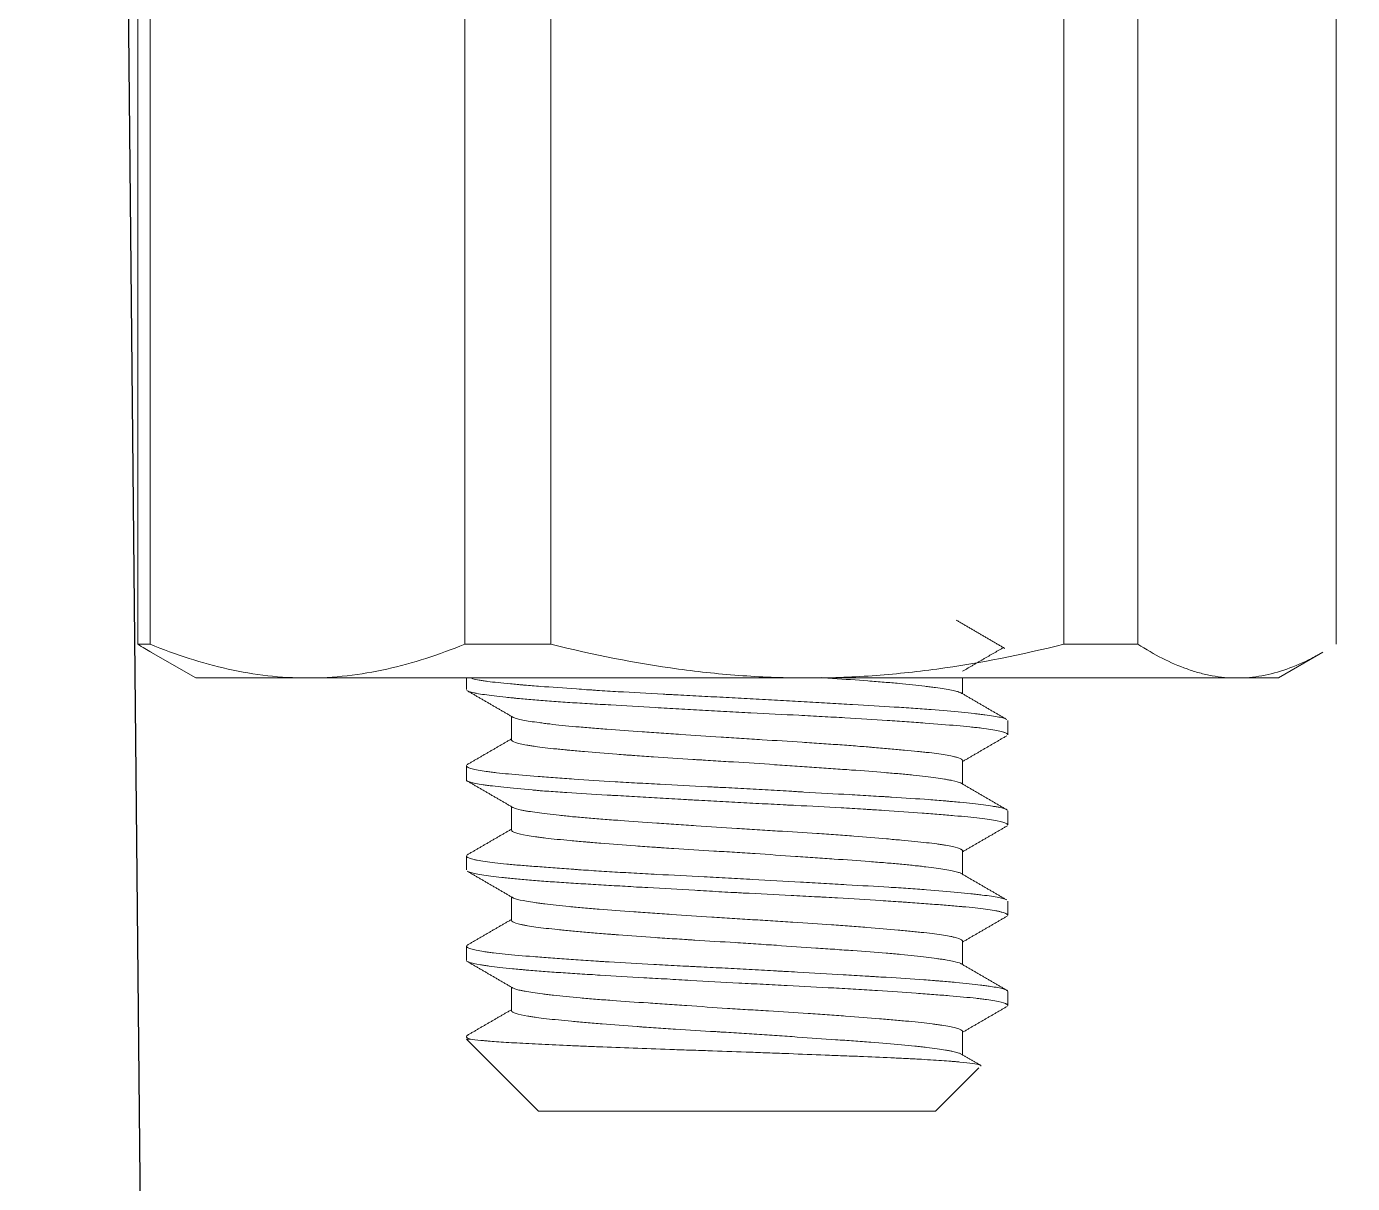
# Model space of a CAD drawing. Header units: millimetres. Extents: x 4900 to 5740, y 840 to 1434.
# Drawn here: x 5280 to 5294.7, y 1017.03 to 1029.85 of the extents above; entities that cross this region are included whole.
import ezdxf

# ---------------------------------------------------------------- set-up
doc = ezdxf.new("R2010")
doc.units = ezdxf.units.MM
doc.layers.add('DIM', color=3, linetype='Continuous')
doc.styles.get("Standard").update_dxf_attribs({"font": 'arial.ttf'})
doc.dimstyles.new('사본 ISO-25', dxfattribs={"dimtxt": 7, "dimasz": 7, "dimexe": 2.1, "dimexo": 2.1, "dimgap": 2, "dimtad": 1, "dimtih": 1, "dimtoh": 1, "dimdec": 1, "dimdsep": 46, "dimtxsty": 'Standard', "dimcen": 0, "dimclrd": 3, "dimclre": 3, "dimclrt": 4, "dimazin": 2, "dimtp": 0.1, "dimtm": 0.1, "dimtfac": 0.714286, "dimtdec": 1, "dimtmove": 0, "dimatfit": 3, "dimfxl": 1, "dimarcsym": 0})

msp = doc.modelspace()

# ---------------------------------------------------------------- linework, layer by layer
at = {"color": 7, "linetype": 'Continuous', "lineweight": 18}
for p, q in [((5281.236, 1023.006), (5281.236, 1042.256)), ((5281.371, 1023.006), (5281.371, 1042.256)), ((5284.86, 1023.006), (5284.86, 1042.256)), ((5285.814, 1023.006), (5285.814, 1042.256)), ((5291.501, 1023.006), (5291.501, 1042.256)), ((5292.321, 1023.006), (5292.321, 1042.256)), ((5294.518, 1023.006), (5294.518, 1042.256)), ((5281.236, 1023.006), (5281.371, 1023.006)), ((5284.86, 1023.006), (5285.814, 1023.006)), ((5291.501, 1023.006), (5292.321, 1023.006)), ((5281.877, 1022.631), (5281.381, 1022.917)), ((5294.372, 1022.917), (5293.877, 1022.631)), ((5283.115, 1022.631), (5281.877, 1022.631)), ((5288.658, 1022.631), (5283.115, 1022.631)), ((5284.877, 1022.503), (5284.877, 1022.631)), ((5293.419, 1022.631), (5288.658, 1022.631)), ((5290.377, 1022.631), (5290.377, 1022.456)), ((5293.419, 1022.631), (5293.877, 1022.631)), ((5285.377, 1021.948), (5285.377, 1022.206)), ((5290.877, 1022.159), (5290.877, 1022.004)), ((5284.877, 1021.503), (5284.877, 1021.658)), ((5290.377, 1021.715), (5290.377, 1021.456)), ((5285.377, 1020.947), (5285.377, 1021.206)), ((5290.877, 1021.159), (5290.877, 1021.003)), ((5284.877, 1020.504), (5284.877, 1020.659)), ((5290.377, 1020.715), (5290.377, 1020.456)), ((5285.377, 1019.948), (5285.377, 1020.206)), ((5290.877, 1020.158), (5290.877, 1020.004)), ((5290.377, 1019.714), (5290.377, 1019.456)), ((5284.877, 1019.503), (5284.877, 1019.659)), ((5285.377, 1018.947), (5285.377, 1019.206)), ((5290.877, 1019.159), (5290.877, 1019.004)), ((5290.377, 1018.715), (5290.377, 1018.456)), ((5285.677, 1017.831), (5284.877, 1018.631)), ((5284.877, 1018.631), (5284.921, 1018.631)), ((5290.559, 1018.313), (5290.077, 1017.831)), ((5287.877, 1017.831), (5285.677, 1017.831)), ((5290.077, 1017.831), (5287.877, 1017.831))]:
    msp.add_line(p, q, dxfattribs=at)
for points, degree in [([(5290.306, 1023.273), (5290.576, 1023.115), (5290.847, 1022.958)], 2), ([(5281.389, 1022.913), (5281.338, 1022.942), (5281.287, 1022.973), (5281.236, 1023.006)], 3), ([(5290.829, 1022.968), (5290.603, 1022.837), (5290.377, 1022.706)], 2), ([(5285.396, 1022.195), (5285.139, 1022.344), (5284.881, 1022.493)], 2), ([(5290.354, 1022.47), (5290.611, 1022.32), (5290.868, 1022.171)], 2), ([(5284.883, 1021.67), (5285.13, 1021.813), (5285.377, 1021.956)], 2), ([(5290.867, 1021.991), (5290.622, 1021.848), (5290.377, 1021.706)], 2), ([(5285.394, 1021.196), (5285.137, 1021.345), (5284.88, 1021.494)], 2), ([(5290.36, 1021.466), (5290.618, 1021.316), (5290.875, 1021.167)], 2), ([(5284.882, 1020.669), (5285.129, 1020.813), (5285.377, 1020.956)], 2), ([(5290.874, 1020.994), (5290.626, 1020.85), (5290.377, 1020.706)], 2), ([(5285.401, 1020.192), (5285.143, 1020.342), (5284.886, 1020.491)], 2), ([(5290.353, 1020.47), (5290.61, 1020.321), (5290.867, 1020.172)], 2), ([(5290.872, 1019.993), (5290.624, 1019.849), (5290.377, 1019.706)], 2), ([(5284.88, 1019.668), (5285.129, 1019.812), (5285.377, 1019.956)], 2), ([(5285.393, 1019.196), (5285.136, 1019.346), (5284.879, 1019.495)], 2), ([(5290.36, 1019.466), (5290.617, 1019.317), (5290.875, 1019.167)], 2), ([(5284.885, 1018.671), (5285.131, 1018.814), (5285.377, 1018.956)], 2), ([(5290.87, 1018.992), (5290.623, 1018.849), (5290.377, 1018.706)], 2), ([(5290.355, 1018.469), (5290.563, 1018.348)], 1)]:
    msp.add_open_spline(points, degree=degree, dxfattribs=at)
for points, knots in [([(5281.371, 1023.006), (5281.658, 1022.889), (5281.947, 1022.794), (5282.383, 1022.698), (5282.529, 1022.673), (5282.821, 1022.64), (5282.968, 1022.631), (5283.115, 1022.631)], [0, 0, 0, 0, 0.5, 0.5, 0.75, 0.75, 1, 1, 1, 1]), ([(5283.115, 1022.631), (5283.261, 1022.631), (5283.408, 1022.639), (5283.702, 1022.673), (5283.849, 1022.698), (5284.286, 1022.795), (5284.574, 1022.889), (5284.86, 1023.006)], [0, 0, 0, 0, 0.25, 0.25, 0.5, 0.5, 1, 1, 1, 1]), ([(5285.814, 1023.006), (5286.283, 1022.889), (5286.754, 1022.794), (5287.464, 1022.698), (5287.702, 1022.673), (5288.179, 1022.64), (5288.418, 1022.631), (5288.658, 1022.631)], [0, 0, 0, 0, 0.5, 0.5, 0.75, 0.75, 1, 1, 1, 1]), ([(5288.658, 1022.631), (5288.896, 1022.631), (5289.135, 1022.639), (5289.615, 1022.673), (5289.853, 1022.698), (5290.565, 1022.795), (5291.035, 1022.889), (5291.501, 1023.006)], [0, 0, 0, 0, 0.25, 0.25, 0.5, 0.5, 1, 1, 1, 1]), ([(5293.419, 1022.631), (5293.327, 1022.631), (5293.235, 1022.639), (5293.096, 1022.665), (5293.05, 1022.675), (5292.98, 1022.694), (5292.957, 1022.7), (5292.911, 1022.715), (5292.703, 1022.784), (5292.499, 1022.89), (5292.321, 1023.006)], [0, 0, 0, 0, 0.25, 0.25, 0.375, 0.375, 0.4375, 0.4375, 0.5, 1, 1, 1, 1]), ([(5293.419, 1022.631), (5293.511, 1022.631), (5293.604, 1022.639), (5293.787, 1022.673), (5293.879, 1022.697), (5294.062, 1022.762), (5294.154, 1022.802), (5294.268, 1022.86), (5294.291, 1022.872), (5294.33, 1022.893), (5294.347, 1022.903), (5294.364, 1022.912)], [0, 0, 0, 0, 0.291365, 0.291365, 0.582729, 0.582729, 0.874094, 0.874094, 0.946935, 0.946935, 1, 1, 1, 1]), ([(5290.86, 1022.176), (5290.856, 1022.178), (5290.851, 1022.18), (5290.833, 1022.186), (5290.816, 1022.191), (5290.753, 1022.204), (5290.697, 1022.213), (5290.607, 1022.225), (5290.588, 1022.228), (5290.548, 1022.232), (5290.527, 1022.235), (5290.462, 1022.242), (5290.415, 1022.247), (5290.266, 1022.262), (5290.153, 1022.272), (5289.996, 1022.284), (5289.964, 1022.286), (5289.898, 1022.291), (5289.865, 1022.293), (5289.763, 1022.3), (5289.693, 1022.305), (5289.475, 1022.318), (5289.321, 1022.327), (5289.116, 1022.339), (5289.075, 1022.342), (5288.992, 1022.346), (5288.951, 1022.349), (5288.825, 1022.356), (5288.654, 1022.366), (5288.48, 1022.376), (5288.348, 1022.383), (5288.303, 1022.386), (5288.214, 1022.391), (5288.169, 1022.393), (5288.034, 1022.401), (5287.945, 1022.406), (5287.766, 1022.415), (5287.588, 1022.424), (5287.411, 1022.433), (5287.278, 1022.44), (5287.234, 1022.442), (5287.168, 1022.446), (5287.146, 1022.447), (5287.103, 1022.449), (5287.081, 1022.45), (5286.886, 1022.461), (5286.72, 1022.47), (5286.479, 1022.484), (5286.401, 1022.489), (5286.304, 1022.495), (5286.285, 1022.497), (5286.247, 1022.499), (5286.228, 1022.5), (5286.172, 1022.504), (5286.135, 1022.507), (5285.954, 1022.519), (5285.821, 1022.529), (5285.637, 1022.543), (5285.578, 1022.548), (5285.508, 1022.553), (5285.494, 1022.554), (5285.467, 1022.557), (5285.427, 1022.56), (5285.389, 1022.564), (5285.266, 1022.575), (5285.183, 1022.584), (5285.096, 1022.596), (5285.071, 1022.599), (5285.048, 1022.603), (5285.033, 1022.606), (5285.026, 1022.607), (5284.992, 1022.613), (5284.968, 1022.618), (5284.938, 1022.626), (5284.928, 1022.629), (5284.919, 1022.632)], [0, 0, 0, 0, 0.01325, 0.01325, 0.0445, 0.0445, 0.107, 0.107, 0.122625, 0.122625, 0.13825, 0.13825, 0.1695, 0.1695, 0.232, 0.232, 0.247625, 0.247625, 0.26325, 0.26325, 0.2945, 0.2945, 0.357, 0.357, 0.372625, 0.372625, 0.38825, 0.38825, 0.4195, 0.45075, 0.45075, 0.466375, 0.466375, 0.482, 0.482, 0.51325, 0.51325, 0.5445, 0.57575, 0.57575, 0.591375, 0.591375, 0.599187, 0.599187, 0.607, 0.607, 0.6695, 0.6695, 0.70075, 0.70075, 0.708562, 0.708562, 0.716375, 0.716375, 0.732, 0.732, 0.7945, 0.7945, 0.82575, 0.82575, 0.833562, 0.833562, 0.841375, 0.857, 0.857, 0.9195, 0.9195, 0.935125, 0.942938, 0.942938, 0.95075, 0.95075, 0.982, 0.982, 1, 1, 1, 1]), ([(5290.357, 1022.468), (5290.356, 1022.468), (5290.356, 1022.468), (5290.35, 1022.471), (5290.344, 1022.473), (5290.334, 1022.477), (5290.331, 1022.478), (5290.323, 1022.48), (5290.319, 1022.481), (5290.281, 1022.492), (5290.234, 1022.501), (5290.145, 1022.515), (5290.112, 1022.52), (5290.057, 1022.528), (5290.038, 1022.53), (5289.999, 1022.535), (5289.979, 1022.538), (5289.873, 1022.55), (5289.778, 1022.56), (5289.62, 1022.575), (5289.565, 1022.58), (5289.449, 1022.589), (5289.389, 1022.594), (5289.203, 1022.608), (5289.073, 1022.617), (5288.901, 1022.629), (5288.866, 1022.631), (5288.824, 1022.634), (5288.817, 1022.635), (5288.811, 1022.635)], [0, 0, 0, 0, 0.004806, 0.004806, 0.047732, 0.047732, 0.069195, 0.069195, 0.090658, 0.090658, 0.262362, 0.262362, 0.348213, 0.348213, 0.391139, 0.391139, 0.434065, 0.434065, 0.605769, 0.605769, 0.69162, 0.69162, 0.777472, 0.777472, 0.949176, 0.949176, 0.992102, 0.992102, 1, 1, 1, 1]), ([(5284.889, 1022.489), (5284.898, 1022.484), (5284.912, 1022.479), (5284.939, 1022.472), (5284.953, 1022.468), (5284.969, 1022.465), (5284.981, 1022.462), (5284.987, 1022.461), (5285.018, 1022.456), (5285.047, 1022.451), (5285.143, 1022.437), (5285.222, 1022.427), (5285.339, 1022.415), (5285.363, 1022.413), (5285.401, 1022.409), (5285.414, 1022.408), (5285.44, 1022.405), (5285.506, 1022.399), (5285.576, 1022.393), (5285.695, 1022.383), (5285.757, 1022.378), (5285.887, 1022.369), (5285.955, 1022.364), (5286.061, 1022.357), (5286.097, 1022.355), (5286.171, 1022.35), (5286.208, 1022.348), (5286.321, 1022.341), (5286.398, 1022.337), (5286.635, 1022.323), (5286.799, 1022.314), (5287.014, 1022.301), (5287.058, 1022.299), (5287.145, 1022.294), (5287.188, 1022.291), (5287.319, 1022.284), (5287.495, 1022.274), (5287.673, 1022.264), (5287.852, 1022.254), (5287.941, 1022.249), (5288.212, 1022.235), (5288.389, 1022.227), (5288.65, 1022.213), (5288.736, 1022.209), (5288.863, 1022.202), (5288.905, 1022.199), (5288.99, 1022.195), (5289.031, 1022.192), (5289.238, 1022.18), (5289.395, 1022.171), (5289.617, 1022.156), (5289.689, 1022.151), (5289.794, 1022.143), (5289.828, 1022.141), (5289.896, 1022.136), (5289.929, 1022.133), (5290.091, 1022.121), (5290.207, 1022.112), (5290.364, 1022.099), (5290.413, 1022.094), (5290.482, 1022.087), (5290.504, 1022.085), (5290.546, 1022.08), (5290.566, 1022.078), (5290.663, 1022.066), (5290.725, 1022.057), (5290.795, 1022.042), (5290.815, 1022.037), (5290.834, 1022.031), (5290.838, 1022.029), (5290.845, 1022.027), (5290.855, 1022.023), (5290.862, 1022.019), (5290.873, 1022.012), (5290.877, 1022.008), (5290.877, 1022.003)], [0, 0, 0, 0, 0.032895, 0.032895, 0.04758, 0.054922, 0.054922, 0.062265, 0.062265, 0.091635, 0.091635, 0.150376, 0.150376, 0.165061, 0.165061, 0.172404, 0.172404, 0.179746, 0.209116, 0.209116, 0.238487, 0.238487, 0.267857, 0.267857, 0.282542, 0.282542, 0.297227, 0.297227, 0.326598, 0.326598, 0.385338, 0.385338, 0.400023, 0.400023, 0.414709, 0.414709, 0.444079, 0.473449, 0.473449, 0.50282, 0.50282, 0.56156, 0.56156, 0.590931, 0.590931, 0.605616, 0.605616, 0.620301, 0.620301, 0.679041, 0.679041, 0.708412, 0.708412, 0.723097, 0.723097, 0.737782, 0.737782, 0.796523, 0.796523, 0.825893, 0.825893, 0.840578, 0.840578, 0.855263, 0.855263, 0.914004, 0.914004, 0.943374, 0.943374, 0.950717, 0.950717, 0.958059, 0.972745, 0.972745, 1, 1, 1, 1]), ([(5285.391, 1022.197), (5285.394, 1022.196), (5285.397, 1022.194), (5285.406, 1022.19), (5285.412, 1022.188), (5285.426, 1022.183), (5285.434, 1022.181), (5285.477, 1022.169), (5285.525, 1022.16), (5285.615, 1022.146), (5285.648, 1022.141), (5285.703, 1022.134), (5285.722, 1022.131), (5285.762, 1022.126), (5285.782, 1022.124), (5285.888, 1022.111), (5285.983, 1022.101), (5286.142, 1022.087), (5286.197, 1022.082), (5286.313, 1022.072), (5286.373, 1022.068), (5286.558, 1022.054), (5286.689, 1022.045), (5286.86, 1022.033), (5286.895, 1022.03), (5286.965, 1022.025), (5287.001, 1022.023), (5287.109, 1022.016), (5287.181, 1022.011), (5287.4, 1021.996), (5287.549, 1021.986), (5287.738, 1021.973), (5287.776, 1021.971), (5287.852, 1021.966), (5287.89, 1021.963), (5288.004, 1021.956), (5288.079, 1021.951), (5288.304, 1021.938), (5288.452, 1021.929), (5288.634, 1021.917), (5288.67, 1021.914), (5288.742, 1021.91), (5288.777, 1021.907), (5288.883, 1021.9), (5289.02, 1021.891), (5289.15, 1021.881), (5289.246, 1021.873), (5289.293, 1021.87), (5289.34, 1021.866), (5289.371, 1021.863), (5289.386, 1021.862), (5289.461, 1021.856), (5289.519, 1021.851), (5289.63, 1021.841), (5289.683, 1021.836), (5289.784, 1021.827), (5289.832, 1021.822), (5289.9, 1021.815), (5289.922, 1021.813), (5289.954, 1021.809), (5289.965, 1021.808), (5289.985, 1021.806), (5289.996, 1021.805), (5290.085, 1021.794), (5290.152, 1021.785), (5290.234, 1021.77), (5290.264, 1021.764), (5290.29, 1021.758), (5290.299, 1021.755), (5290.304, 1021.754), (5290.317, 1021.75), (5290.325, 1021.748), (5290.361, 1021.735), (5290.376, 1021.725), (5290.377, 1021.715), (5290.377, 1021.715), (5290.377, 1021.715)], [0, 0, 0, 0, 0.010297, 0.010297, 0.025264, 0.025264, 0.04023, 0.04023, 0.100096, 0.100096, 0.130029, 0.130029, 0.144995, 0.144995, 0.159962, 0.159962, 0.219828, 0.219828, 0.249761, 0.249761, 0.279694, 0.279694, 0.339559, 0.339559, 0.354526, 0.354526, 0.369492, 0.369492, 0.399425, 0.399425, 0.459291, 0.459291, 0.474258, 0.474258, 0.489224, 0.489224, 0.519157, 0.519157, 0.579023, 0.579023, 0.593989, 0.593989, 0.608956, 0.608956, 0.638889, 0.668822, 0.668822, 0.683788, 0.691271, 0.691271, 0.698755, 0.698755, 0.728688, 0.728688, 0.758621, 0.758621, 0.788553, 0.788553, 0.80352, 0.80352, 0.811003, 0.811003, 0.818486, 0.818486, 0.878352, 0.878352, 0.908285, 0.915768, 0.915768, 0.923252, 0.923252, 0.938218, 0.938218, 0.998084, 0.998084, 1, 1, 1, 1]), ([(5290.366, 1021.463), (5290.363, 1021.464), (5290.36, 1021.466), (5290.337, 1021.477), (5290.304, 1021.486), (5290.246, 1021.498), (5290.234, 1021.5), (5290.207, 1021.505), (5290.193, 1021.508), (5290.148, 1021.515), (5290.115, 1021.52), (5290.008, 1021.535), (5289.925, 1021.545), (5289.806, 1021.557), (5289.782, 1021.56), (5289.731, 1021.565), (5289.705, 1021.567), (5289.626, 1021.574), (5289.571, 1021.579), (5289.4, 1021.593), (5289.277, 1021.602), (5289.112, 1021.614), (5289.079, 1021.617), (5289.011, 1021.621), (5288.977, 1021.624), (5288.874, 1021.631), (5288.734, 1021.641), (5288.59, 1021.65), (5288.48, 1021.658), (5288.443, 1021.66), (5288.369, 1021.665), (5288.331, 1021.668), (5288.142, 1021.681), (5287.991, 1021.691), (5287.764, 1021.705), (5287.689, 1021.71), (5287.575, 1021.717), (5287.538, 1021.719), (5287.481, 1021.723), (5287.462, 1021.724), (5287.424, 1021.726), (5287.405, 1021.727), (5287.237, 1021.738), (5287.092, 1021.747), (5286.881, 1021.761), (5286.795, 1021.767), (5286.71, 1021.774), (5286.676, 1021.776), (5286.66, 1021.777), (5286.61, 1021.781), (5286.577, 1021.784), (5286.416, 1021.796), (5286.296, 1021.806), (5286.129, 1021.821), (5286.075, 1021.826), (5286.011, 1021.832), (5285.998, 1021.833), (5285.973, 1021.835), (5285.936, 1021.839), (5285.901, 1021.842), (5285.787, 1021.854), (5285.708, 1021.863), (5285.623, 1021.875), (5285.607, 1021.877), (5285.576, 1021.882), (5285.561, 1021.885), (5285.519, 1021.892), (5285.495, 1021.897), (5285.432, 1021.912), (5285.404, 1021.922), (5285.385, 1021.935), (5285.382, 1021.937), (5285.378, 1021.942), (5285.377, 1021.944), (5285.377, 1021.947), (5285.377, 1021.948), (5285.377, 1021.948)], [0, 0, 0, 0, 0.010994, 0.010994, 0.070745, 0.070745, 0.085683, 0.085683, 0.100621, 0.100621, 0.130497, 0.130497, 0.190248, 0.190248, 0.205186, 0.205186, 0.220124, 0.220124, 0.25, 0.25, 0.309751, 0.309751, 0.324689, 0.324689, 0.339627, 0.339627, 0.369502, 0.399378, 0.399378, 0.414316, 0.414316, 0.429254, 0.429254, 0.489005, 0.489005, 0.518881, 0.518881, 0.533819, 0.533819, 0.541288, 0.541288, 0.548757, 0.548757, 0.608508, 0.608508, 0.638384, 0.645853, 0.645853, 0.653322, 0.653322, 0.66826, 0.66826, 0.728011, 0.728011, 0.757887, 0.757887, 0.765356, 0.765356, 0.772825, 0.787763, 0.787763, 0.847514, 0.847514, 0.862452, 0.862452, 0.87739, 0.87739, 0.907265, 0.907265, 0.967017, 0.967017, 0.981955, 0.981955, 0.996893, 0.996893, 1, 1, 1, 1]), ([(5290.866, 1021.172), (5290.853, 1021.181), (5290.826, 1021.189), (5290.776, 1021.199), (5290.758, 1021.203), (5290.738, 1021.206), (5290.724, 1021.208), (5290.716, 1021.21), (5290.679, 1021.215), (5290.646, 1021.22), (5290.535, 1021.234), (5290.447, 1021.244), (5290.32, 1021.257), (5290.294, 1021.259), (5290.253, 1021.263), (5290.239, 1021.264), (5290.211, 1021.267), (5290.139, 1021.273), (5290.064, 1021.279), (5289.875, 1021.293), (5289.738, 1021.302), (5289.572, 1021.312), (5289.553, 1021.314), (5289.516, 1021.316), (5289.497, 1021.317), (5289.44, 1021.32), (5289.401, 1021.323), (5289.284, 1021.33), (5289.204, 1021.334), (5288.961, 1021.348), (5288.793, 1021.358), (5288.596, 1021.369), (5288.574, 1021.37), (5288.53, 1021.373), (5288.464, 1021.377), (5288.398, 1021.381), (5288.265, 1021.388), (5288.176, 1021.393), (5287.999, 1021.403), (5287.909, 1021.408), (5287.775, 1021.415), (5287.708, 1021.418), (5287.641, 1021.422), (5287.596, 1021.424), (5287.573, 1021.425), (5287.371, 1021.435), (5287.196, 1021.444), (5286.939, 1021.458), (5286.855, 1021.463), (5286.73, 1021.47), (5286.688, 1021.472), (5286.606, 1021.477), (5286.565, 1021.479), (5286.364, 1021.491), (5286.213, 1021.501), (5285.999, 1021.516), (5285.93, 1021.521), (5285.83, 1021.528), (5285.797, 1021.531), (5285.733, 1021.536), (5285.702, 1021.538), (5285.55, 1021.55), (5285.441, 1021.559), (5285.297, 1021.572), (5285.253, 1021.577), (5285.191, 1021.584), (5285.171, 1021.586), (5285.133, 1021.591), (5285.115, 1021.593), (5285.031, 1021.605), (5284.978, 1021.615), (5284.923, 1021.63), (5284.908, 1021.635), (5284.887, 1021.645), (5284.881, 1021.65), (5284.877, 1021.656), (5284.877, 1021.658), (5284.877, 1021.66)], [0, 0, 0, 0, 0.05337, 0.05337, 0.068, 0.075315, 0.075315, 0.082631, 0.082631, 0.111891, 0.111891, 0.170411, 0.170411, 0.185042, 0.185042, 0.192357, 0.192357, 0.199672, 0.228932, 0.228932, 0.287453, 0.287453, 0.294768, 0.294768, 0.302083, 0.302083, 0.316713, 0.316713, 0.345973, 0.345973, 0.404494, 0.404494, 0.411809, 0.411809, 0.419124, 0.433754, 0.433754, 0.463014, 0.463014, 0.492275, 0.492275, 0.506905, 0.51422, 0.51422, 0.521535, 0.521535, 0.580055, 0.580055, 0.609316, 0.609316, 0.623946, 0.623946, 0.638576, 0.638576, 0.697097, 0.697097, 0.726357, 0.726357, 0.740987, 0.740987, 0.755617, 0.755617, 0.814138, 0.814138, 0.843398, 0.843398, 0.858028, 0.858028, 0.872658, 0.872658, 0.931179, 0.931179, 0.960439, 0.960439, 0.9897, 0.9897, 1, 1, 1, 1]), ([(5284.877, 1021.504), (5284.877, 1021.501), (5284.877, 1021.499), (5284.881, 1021.494), (5284.884, 1021.492), (5284.895, 1021.485), (5284.907, 1021.48), (5284.954, 1021.467), (5285, 1021.458), (5285.078, 1021.446), (5285.095, 1021.444), (5285.121, 1021.44), (5285.13, 1021.439), (5285.148, 1021.437), (5285.196, 1021.431), (5285.248, 1021.425), (5285.384, 1021.41), (5285.488, 1021.4), (5285.62, 1021.389), (5285.635, 1021.388), (5285.666, 1021.385), (5285.681, 1021.384), (5285.727, 1021.38), (5285.759, 1021.378), (5285.856, 1021.371), (5285.923, 1021.366), (5286.131, 1021.353), (5286.279, 1021.344), (5286.457, 1021.333), (5286.477, 1021.332), (5286.517, 1021.33), (5286.578, 1021.326), (5286.639, 1021.323), (5286.762, 1021.316), (5286.928, 1021.306), (5287.1, 1021.296), (5287.231, 1021.289), (5287.296, 1021.285), (5287.363, 1021.281), (5287.407, 1021.279), (5287.43, 1021.278), (5287.541, 1021.271), (5287.631, 1021.266), (5287.809, 1021.256), (5287.898, 1021.252), (5288.076, 1021.242), (5288.165, 1021.238), (5288.299, 1021.231), (5288.343, 1021.229), (5288.41, 1021.225), (5288.432, 1021.224), (5288.476, 1021.222), (5288.499, 1021.221), (5288.696, 1021.211), (5288.866, 1021.202), (5289.113, 1021.188), (5289.194, 1021.183), (5289.294, 1021.177), (5289.314, 1021.175), (5289.353, 1021.173), (5289.373, 1021.172), (5289.431, 1021.168), (5289.469, 1021.166), (5289.658, 1021.153), (5289.798, 1021.143), (5289.994, 1021.129), (5290.056, 1021.124), (5290.146, 1021.117), (5290.176, 1021.115), (5290.232, 1021.11), (5290.26, 1021.108), (5290.393, 1021.096), (5290.486, 1021.087), (5290.605, 1021.073), (5290.641, 1021.069), (5290.707, 1021.059), (5290.735, 1021.054), (5290.809, 1021.039), (5290.843, 1021.029), (5290.866, 1021.017), (5290.869, 1021.014), (5290.875, 1021.01), (5290.876, 1021.007), (5290.877, 1021.004), (5290.877, 1021.004), (5290.877, 1021.004)], [0, 0, 0, 0, 0.014256, 0.014256, 0.028513, 0.028513, 0.057026, 0.057026, 0.114051, 0.114051, 0.128307, 0.128307, 0.135436, 0.135436, 0.142564, 0.171077, 0.171077, 0.228102, 0.228102, 0.23523, 0.23523, 0.242359, 0.242359, 0.256615, 0.256615, 0.285128, 0.285128, 0.342153, 0.342153, 0.349281, 0.349281, 0.35641, 0.370666, 0.370666, 0.399179, 0.427691, 0.427691, 0.441948, 0.449076, 0.449076, 0.456204, 0.456204, 0.484717, 0.484717, 0.51323, 0.51323, 0.541743, 0.541743, 0.555999, 0.555999, 0.563127, 0.563127, 0.570255, 0.570255, 0.627281, 0.627281, 0.655794, 0.655794, 0.662922, 0.662922, 0.67005, 0.67005, 0.684306, 0.684306, 0.741332, 0.741332, 0.769845, 0.769845, 0.784101, 0.784101, 0.798357, 0.798357, 0.855383, 0.855383, 0.883896, 0.883896, 0.912408, 0.912408, 0.969434, 0.969434, 0.98369, 0.98369, 0.997947, 0.997947, 1, 1, 1, 1]), ([(5285.387, 1021.2), (5285.389, 1021.198), (5285.392, 1021.197), (5285.412, 1021.187), (5285.443, 1021.177), (5285.499, 1021.166), (5285.511, 1021.163), (5285.537, 1021.159), (5285.551, 1021.156), (5285.594, 1021.149), (5285.626, 1021.144), (5285.73, 1021.13), (5285.812, 1021.12), (5285.929, 1021.107), (5285.953, 1021.105), (5286.003, 1021.1), (5286.028, 1021.097), (5286.105, 1021.09), (5286.159, 1021.085), (5286.272, 1021.076), (5286.33, 1021.071), (5286.422, 1021.064), (5286.453, 1021.062), (5286.516, 1021.057), (5286.548, 1021.055), (5286.711, 1021.043), (5286.846, 1021.034), (5287.058, 1021.019), (5287.129, 1021.014), (5287.239, 1021.007), (5287.276, 1021.004), (5287.35, 1020.999), (5287.387, 1020.997), (5287.574, 1020.984), (5287.724, 1020.974), (5287.95, 1020.96), (5288.025, 1020.955), (5288.139, 1020.948), (5288.177, 1020.945), (5288.253, 1020.941), (5288.29, 1020.938), (5288.476, 1020.927), (5288.621, 1020.918), (5288.798, 1020.906), (5288.833, 1020.904), (5288.902, 1020.899), (5288.937, 1020.896), (5289.04, 1020.889), (5289.107, 1020.884), (5289.3, 1020.869), (5289.421, 1020.859), (5289.563, 1020.847), (5289.591, 1020.844), (5289.646, 1020.839), (5289.672, 1020.837), (5289.751, 1020.83), (5289.8, 1020.825), (5289.939, 1020.811), (5290.021, 1020.802), (5290.1, 1020.792), (5290.109, 1020.79), (5290.126, 1020.788), (5290.134, 1020.787), (5290.158, 1020.783), (5290.173, 1020.781), (5290.217, 1020.773), (5290.242, 1020.769), (5290.309, 1020.754), (5290.341, 1020.744), (5290.361, 1020.732), (5290.363, 1020.731), (5290.367, 1020.729), (5290.372, 1020.725), (5290.375, 1020.721), (5290.376, 1020.718), (5290.377, 1020.716), (5290.377, 1020.715)], [0, 0, 0, 0, 0.008588, 0.008588, 0.068225, 0.068225, 0.083135, 0.083135, 0.098044, 0.098044, 0.127863, 0.127863, 0.1875, 0.1875, 0.202409, 0.202409, 0.217319, 0.217319, 0.247137, 0.247137, 0.276956, 0.276956, 0.291865, 0.291865, 0.306775, 0.306775, 0.366412, 0.366412, 0.396231, 0.396231, 0.41114, 0.41114, 0.42605, 0.42605, 0.485687, 0.485687, 0.515506, 0.515506, 0.530415, 0.530415, 0.545324, 0.545324, 0.604962, 0.604962, 0.619871, 0.619871, 0.63478, 0.63478, 0.664599, 0.664599, 0.724236, 0.724236, 0.739146, 0.739146, 0.754055, 0.754055, 0.783874, 0.783874, 0.843511, 0.843511, 0.850966, 0.850966, 0.85842, 0.85842, 0.87333, 0.87333, 0.903149, 0.903149, 0.962786, 0.962786, 0.970241, 0.970241, 0.977695, 0.992605, 0.992605, 1, 1, 1, 1]), ([(5290.357, 1020.468), (5290.348, 1020.472), (5290.335, 1020.477), (5290.311, 1020.483), (5290.302, 1020.486), (5290.283, 1020.49), (5290.272, 1020.493), (5290.237, 1020.5), (5290.211, 1020.505), (5290.124, 1020.519), (5290.053, 1020.529), (5289.948, 1020.541), (5289.926, 1020.544), (5289.882, 1020.549), (5289.859, 1020.551), (5289.788, 1020.559), (5289.738, 1020.564), (5289.634, 1020.574), (5289.579, 1020.578), (5289.494, 1020.586), (5289.464, 1020.588), (5289.405, 1020.593), (5289.374, 1020.595), (5289.219, 1020.607), (5289.089, 1020.616), (5288.884, 1020.63), (5288.815, 1020.635), (5288.707, 1020.642), (5288.671, 1020.645), (5288.598, 1020.65), (5288.562, 1020.652), (5288.378, 1020.665), (5288.229, 1020.675), (5288.002, 1020.69), (5287.926, 1020.695), (5287.812, 1020.702), (5287.773, 1020.705), (5287.697, 1020.709), (5287.659, 1020.712), (5287.47, 1020.723), (5287.322, 1020.732), (5287.14, 1020.744), (5287.086, 1020.748), (5287.032, 1020.751), (5286.996, 1020.754), (5286.978, 1020.755), (5286.889, 1020.761), (5286.819, 1020.766), (5286.617, 1020.78), (5286.488, 1020.79), (5286.337, 1020.803), (5286.307, 1020.805), (5286.263, 1020.809), (5286.248, 1020.81), (5286.219, 1020.813), (5286.205, 1020.814), (5286.135, 1020.82), (5286.081, 1020.825), (5285.928, 1020.839), (5285.837, 1020.848), (5285.736, 1020.86), (5285.716, 1020.863), (5285.679, 1020.867), (5285.661, 1020.87), (5285.609, 1020.877), (5285.579, 1020.882), (5285.495, 1020.896), (5285.453, 1020.906), (5285.409, 1020.921), (5285.397, 1020.926), (5285.382, 1020.936), (5285.378, 1020.941), (5285.377, 1020.947), (5285.377, 1020.948), (5285.377, 1020.949)], [0, 0, 0, 0, 0.02944, 0.02944, 0.044523, 0.044523, 0.059605, 0.059605, 0.089769, 0.089769, 0.150097, 0.150097, 0.165179, 0.165179, 0.180261, 0.180261, 0.210425, 0.210425, 0.240589, 0.240589, 0.255671, 0.255671, 0.270753, 0.270753, 0.331082, 0.331082, 0.361246, 0.361246, 0.376328, 0.376328, 0.39141, 0.39141, 0.451738, 0.451738, 0.481902, 0.481902, 0.496984, 0.496984, 0.512066, 0.512066, 0.572395, 0.572395, 0.587477, 0.595018, 0.595018, 0.602559, 0.602559, 0.632723, 0.632723, 0.693051, 0.693051, 0.708133, 0.708133, 0.715674, 0.715674, 0.723215, 0.723215, 0.753379, 0.753379, 0.813708, 0.813708, 0.82879, 0.82879, 0.843872, 0.843872, 0.874036, 0.874036, 0.934364, 0.934364, 0.964528, 0.964528, 0.994692, 0.994692, 1, 1, 1, 1]), ([(5290.858, 1020.177), (5290.852, 1020.179), (5290.844, 1020.182), (5290.827, 1020.188), (5290.818, 1020.19), (5290.799, 1020.194), (5290.788, 1020.197), (5290.731, 1020.208), (5290.67, 1020.217), (5290.575, 1020.229), (5290.555, 1020.232), (5290.514, 1020.236), (5290.492, 1020.239), (5290.424, 1020.246), (5290.375, 1020.251), (5290.22, 1020.266), (5290.104, 1020.276), (5289.944, 1020.288), (5289.911, 1020.29), (5289.844, 1020.295), (5289.809, 1020.297), (5289.705, 1020.304), (5289.633, 1020.309), (5289.411, 1020.322), (5289.255, 1020.331), (5289.05, 1020.343), (5289.008, 1020.346), (5288.924, 1020.35), (5288.881, 1020.353), (5288.754, 1020.36), (5288.668, 1020.365), (5288.408, 1020.38), (5288.231, 1020.39), (5288.006, 1020.402), (5287.961, 1020.405), (5287.871, 1020.41), (5287.826, 1020.412), (5287.691, 1020.419), (5287.602, 1020.424), (5287.337, 1020.437), (5287.162, 1020.446), (5286.946, 1020.458), (5286.903, 1020.46), (5286.819, 1020.465), (5286.777, 1020.467), (5286.653, 1020.474), (5286.491, 1020.483), (5286.336, 1020.493), (5286.223, 1020.501), (5286.167, 1020.504), (5286.112, 1020.508), (5286.076, 1020.511), (5286.058, 1020.512), (5285.969, 1020.518), (5285.901, 1020.523), (5285.77, 1020.533), (5285.707, 1020.538), (5285.588, 1020.547), (5285.531, 1020.551), (5285.45, 1020.558), (5285.424, 1020.56), (5285.386, 1020.564), (5285.373, 1020.565), (5285.349, 1020.567), (5285.337, 1020.568), (5285.23, 1020.579), (5285.15, 1020.588), (5285.052, 1020.602), (5285.023, 1020.607), (5284.992, 1020.613), (5284.986, 1020.615), (5284.974, 1020.617), (5284.968, 1020.618), (5284.952, 1020.622), (5284.942, 1020.625), (5284.899, 1020.637), (5284.88, 1020.647), (5284.877, 1020.658), (5284.877, 1020.659), (5284.877, 1020.66)], [0, 0, 0, 0, 0.01914, 0.01914, 0.033908, 0.033908, 0.048677, 0.048677, 0.107751, 0.107751, 0.122519, 0.122519, 0.137287, 0.137287, 0.166824, 0.166824, 0.225898, 0.225898, 0.240666, 0.240666, 0.255435, 0.255435, 0.284972, 0.284972, 0.344045, 0.344045, 0.358814, 0.358814, 0.373582, 0.373582, 0.403119, 0.403119, 0.462193, 0.462193, 0.476961, 0.476961, 0.491729, 0.491729, 0.521266, 0.521266, 0.58034, 0.58034, 0.595108, 0.595108, 0.609877, 0.609877, 0.639414, 0.66895, 0.66895, 0.683719, 0.691103, 0.691103, 0.698487, 0.698487, 0.728024, 0.728024, 0.757561, 0.757561, 0.787098, 0.787098, 0.801866, 0.801866, 0.80925, 0.80925, 0.816635, 0.816635, 0.875708, 0.875708, 0.905245, 0.905245, 0.912629, 0.912629, 0.920014, 0.920014, 0.934782, 0.934782, 0.993856, 0.993856, 1, 1, 1, 1]), ([(5284.893, 1020.487), (5284.898, 1020.484), (5284.906, 1020.481), (5284.922, 1020.476), (5284.93, 1020.474), (5284.949, 1020.469), (5284.959, 1020.467), (5284.992, 1020.46), (5285.018, 1020.456), (5285.107, 1020.442), (5285.181, 1020.432), (5285.293, 1020.42), (5285.316, 1020.417), (5285.364, 1020.412), (5285.389, 1020.41), (5285.466, 1020.402), (5285.575, 1020.393), (5285.695, 1020.383), (5285.822, 1020.373), (5285.888, 1020.369), (5285.992, 1020.362), (5286.027, 1020.359), (5286.099, 1020.355), (5286.135, 1020.353), (5286.246, 1020.346), (5286.397, 1020.337), (5286.556, 1020.328), (5286.678, 1020.321), (5286.72, 1020.318), (5286.803, 1020.313), (5286.846, 1020.311), (5287.058, 1020.299), (5287.231, 1020.289), (5287.496, 1020.274), (5287.584, 1020.269), (5287.719, 1020.261), (5287.764, 1020.259), (5287.831, 1020.255), (5287.854, 1020.254), (5287.899, 1020.252), (5287.922, 1020.25), (5288.124, 1020.24), (5288.301, 1020.231), (5288.563, 1020.218), (5288.65, 1020.213), (5288.758, 1020.207), (5288.78, 1020.206), (5288.822, 1020.204), (5288.844, 1020.203), (5288.908, 1020.199), (5288.95, 1020.197), (5289.158, 1020.185), (5289.317, 1020.175), (5289.544, 1020.161), (5289.618, 1020.156), (5289.708, 1020.149), (5289.726, 1020.148), (5289.761, 1020.146), (5289.813, 1020.142), (5289.864, 1020.138), (5289.963, 1020.131), (5290.027, 1020.126), (5290.147, 1020.117), (5290.204, 1020.112), (5290.286, 1020.106), (5290.326, 1020.102), (5290.364, 1020.099), (5290.389, 1020.096), (5290.401, 1020.095), (5290.461, 1020.09), (5290.506, 1020.085), (5290.628, 1020.071), (5290.695, 1020.062), (5290.76, 1020.049), (5290.772, 1020.047), (5290.789, 1020.043), (5290.794, 1020.042), (5290.804, 1020.039), (5290.829, 1020.033), (5290.861, 1020.022), (5290.873, 1020.012), (5290.876, 1020.006), (5290.877, 1020.004), (5290.877, 1020.003)], [0, 0, 0, 0, 0.018867, 0.018867, 0.033608, 0.033608, 0.048349, 0.048349, 0.07783, 0.07783, 0.136792, 0.136792, 0.151532, 0.151532, 0.166273, 0.166273, 0.195754, 0.225235, 0.225235, 0.254716, 0.254716, 0.269457, 0.269457, 0.284197, 0.284197, 0.313678, 0.34316, 0.34316, 0.3579, 0.3579, 0.372641, 0.372641, 0.431603, 0.431603, 0.461084, 0.461084, 0.475825, 0.475825, 0.483195, 0.483195, 0.490565, 0.490565, 0.549527, 0.549527, 0.579008, 0.579008, 0.586379, 0.586379, 0.593749, 0.593749, 0.608489, 0.608489, 0.667452, 0.667452, 0.696933, 0.696933, 0.704303, 0.704303, 0.711673, 0.726414, 0.726414, 0.755895, 0.755895, 0.785376, 0.785376, 0.800117, 0.807487, 0.807487, 0.814857, 0.814857, 0.844338, 0.844338, 0.9033, 0.9033, 0.918041, 0.918041, 0.925411, 0.925411, 0.932782, 0.962263, 0.991744, 0.991744, 1, 1, 1, 1]), ([(5285.396, 1020.195), (5285.398, 1020.194), (5285.4, 1020.193), (5285.408, 1020.19), (5285.414, 1020.187), (5285.449, 1020.176), (5285.491, 1020.167), (5285.572, 1020.152), (5285.603, 1020.148), (5285.645, 1020.142), (5285.654, 1020.14), (5285.672, 1020.138), (5285.699, 1020.134), (5285.727, 1020.13), (5285.826, 1020.118), (5285.916, 1020.108), (5286.043, 1020.096), (5286.069, 1020.093), (5286.122, 1020.088), (5286.149, 1020.086), (5286.233, 1020.079), (5286.291, 1020.074), (5286.47, 1020.06), (5286.597, 1020.051), (5286.766, 1020.039), (5286.8, 1020.037), (5286.869, 1020.032), (5286.904, 1020.03), (5287.01, 1020.022), (5287.081, 1020.017), (5287.297, 1020.003), (5287.445, 1019.993), (5287.634, 1019.98), (5287.672, 1019.978), (5287.748, 1019.973), (5287.786, 1019.97), (5287.899, 1019.963), (5287.975, 1019.958), (5288.125, 1019.949), (5288.2, 1019.944), (5288.349, 1019.935), (5288.423, 1019.93), (5288.645, 1019.916), (5288.787, 1019.907), (5288.992, 1019.892), (5289.059, 1019.888), (5289.158, 1019.88), (5289.19, 1019.878), (5289.254, 1019.873), (5289.286, 1019.87), (5289.441, 1019.858), (5289.556, 1019.848), (5289.714, 1019.833), (5289.765, 1019.829), (5289.837, 1019.822), (5289.86, 1019.819), (5289.906, 1019.814), (5289.928, 1019.812), (5290.034, 1019.801), (5290.106, 1019.791), (5290.197, 1019.777), (5290.224, 1019.772), (5290.254, 1019.766), (5290.26, 1019.765), (5290.272, 1019.762), (5290.288, 1019.758), (5290.302, 1019.755), (5290.345, 1019.742), (5290.366, 1019.732), (5290.376, 1019.72), (5290.377, 1019.717), (5290.377, 1019.715)], [0, 0, 0, 0, 0.006623, 0.006623, 0.021676, 0.021676, 0.081888, 0.081888, 0.111994, 0.111994, 0.119521, 0.119521, 0.127047, 0.1421, 0.1421, 0.202312, 0.202312, 0.217365, 0.217365, 0.232418, 0.232418, 0.262524, 0.262524, 0.322736, 0.322736, 0.337789, 0.337789, 0.352842, 0.352842, 0.382948, 0.382948, 0.44316, 0.44316, 0.458213, 0.458213, 0.473266, 0.473266, 0.503372, 0.503372, 0.533478, 0.533478, 0.563584, 0.563584, 0.623796, 0.623796, 0.653902, 0.653902, 0.668955, 0.668955, 0.684008, 0.684008, 0.74422, 0.74422, 0.774326, 0.774326, 0.789379, 0.789379, 0.804432, 0.804432, 0.864644, 0.864644, 0.89475, 0.89475, 0.902276, 0.902276, 0.909803, 0.924856, 0.924856, 0.985068, 0.985068, 1, 1, 1, 1]), ([(5290.364, 1019.464), (5290.363, 1019.465), (5290.361, 1019.466), (5290.341, 1019.476), (5290.309, 1019.485), (5290.241, 1019.499), (5290.215, 1019.504), (5290.172, 1019.511), (5290.156, 1019.514), (5290.124, 1019.518), (5290.107, 1019.521), (5290.018, 1019.533), (5289.936, 1019.543), (5289.795, 1019.558), (5289.746, 1019.563), (5289.667, 1019.571), (5289.64, 1019.573), (5289.585, 1019.578), (5289.557, 1019.58), (5289.414, 1019.592), (5289.292, 1019.601), (5289.097, 1019.615), (5289.03, 1019.62), (5288.892, 1019.63), (5288.822, 1019.634), (5288.609, 1019.649), (5288.463, 1019.659), (5288.276, 1019.672), (5288.239, 1019.674), (5288.163, 1019.679), (5288.125, 1019.682), (5288.011, 1019.689), (5287.935, 1019.694), (5287.708, 1019.709), (5287.557, 1019.718), (5287.389, 1019.728), (5287.37, 1019.73), (5287.332, 1019.732), (5287.314, 1019.733), (5287.258, 1019.737), (5287.221, 1019.739), (5287.111, 1019.746), (5287.04, 1019.751), (5286.828, 1019.765), (5286.693, 1019.775), (5286.546, 1019.786), (5286.53, 1019.787), (5286.498, 1019.79), (5286.45, 1019.793), (5286.404, 1019.797), (5286.313, 1019.805), (5286.255, 1019.81), (5286.143, 1019.82), (5286.089, 1019.824), (5286.012, 1019.832), (5285.987, 1019.834), (5285.938, 1019.839), (5285.914, 1019.841), (5285.798, 1019.853), (5285.717, 1019.862), (5285.614, 1019.876), (5285.583, 1019.881), (5285.541, 1019.888), (5285.527, 1019.891), (5285.502, 1019.896), (5285.491, 1019.898), (5285.436, 1019.911), (5285.407, 1019.921), (5285.383, 1019.936), (5285.378, 1019.941), (5285.377, 1019.946), (5285.377, 1019.947), (5285.377, 1019.948)], [0, 0, 0, 0, 0.006704, 0.006704, 0.06657, 0.06657, 0.096503, 0.096503, 0.11147, 0.11147, 0.126436, 0.126436, 0.186302, 0.186302, 0.216235, 0.216235, 0.231202, 0.231202, 0.246168, 0.246168, 0.306034, 0.306034, 0.335967, 0.335967, 0.3659, 0.3659, 0.425766, 0.425766, 0.440732, 0.440732, 0.455699, 0.455699, 0.485632, 0.485632, 0.545497, 0.545497, 0.552981, 0.552981, 0.560464, 0.560464, 0.57543, 0.57543, 0.605363, 0.605363, 0.665229, 0.665229, 0.672712, 0.672712, 0.680196, 0.695162, 0.695162, 0.725095, 0.725095, 0.755028, 0.755028, 0.769994, 0.769994, 0.784961, 0.784961, 0.844827, 0.844827, 0.87476, 0.87476, 0.889726, 0.889726, 0.904693, 0.904693, 0.964559, 0.964559, 0.994491, 0.994491, 1, 1, 1, 1]), ([(5290.877, 1019.16), (5290.877, 1019.16), (5290.877, 1019.16), (5290.877, 1019.162), (5290.876, 1019.164), (5290.871, 1019.169), (5290.868, 1019.171), (5290.848, 1019.183), (5290.815, 1019.192), (5290.744, 1019.205), (5290.716, 1019.21), (5290.676, 1019.216), (5290.668, 1019.217), (5290.651, 1019.219), (5290.642, 1019.22), (5290.616, 1019.224), (5290.597, 1019.226), (5290.499, 1019.238), (5290.408, 1019.248), (5290.25, 1019.263), (5290.194, 1019.268), (5290.12, 1019.274), (5290.105, 1019.276), (5290.074, 1019.278), (5290.028, 1019.282), (5289.98, 1019.285), (5289.818, 1019.297), (5289.679, 1019.306), (5289.492, 1019.317), (5289.435, 1019.321), (5289.377, 1019.324), (5289.337, 1019.326), (5289.318, 1019.328), (5289.218, 1019.333), (5289.137, 1019.338), (5288.891, 1019.352), (5288.721, 1019.362), (5288.503, 1019.375), (5288.459, 1019.377), (5288.392, 1019.381), (5288.37, 1019.382), (5288.325, 1019.385), (5288.214, 1019.391), (5288.102, 1019.397), (5287.924, 1019.407), (5287.835, 1019.412), (5287.656, 1019.421), (5287.567, 1019.425), (5287.456, 1019.431), (5287.434, 1019.432), (5287.389, 1019.434), (5287.367, 1019.436), (5287.3, 1019.439), (5287.256, 1019.441), (5287.125, 1019.448), (5287.038, 1019.453), (5286.784, 1019.466), (5286.619, 1019.476), (5286.44, 1019.487), (5286.421, 1019.488), (5286.381, 1019.49), (5286.323, 1019.494), (5286.266, 1019.498), (5286.153, 1019.505), (5286.009, 1019.515), (5285.874, 1019.525), (5285.777, 1019.532), (5285.745, 1019.535), (5285.683, 1019.539), (5285.652, 1019.542), (5285.503, 1019.553), (5285.398, 1019.562), (5285.26, 1019.576), (5285.217, 1019.581), (5285.159, 1019.588), (5285.14, 1019.59), (5285.104, 1019.595), (5285.087, 1019.597), (5285.007, 1019.609), (5284.96, 1019.619), (5284.911, 1019.634), (5284.898, 1019.639), (5284.886, 1019.646), (5284.883, 1019.649), (5284.878, 1019.654), (5284.877, 1019.656), (5284.877, 1019.659), (5284.877, 1019.659), (5284.877, 1019.66)], [0, 0, 0, 0, 0.000228, 0.000228, 0.014485, 0.014485, 0.028741, 0.028741, 0.085767, 0.085767, 0.11428, 0.11428, 0.121408, 0.121408, 0.128536, 0.128536, 0.142792, 0.142792, 0.199818, 0.199818, 0.228331, 0.228331, 0.235459, 0.235459, 0.242587, 0.256844, 0.256844, 0.313869, 0.313869, 0.328126, 0.335254, 0.335254, 0.342382, 0.342382, 0.370895, 0.370895, 0.42792, 0.42792, 0.442177, 0.442177, 0.449305, 0.449305, 0.456433, 0.484946, 0.484946, 0.513459, 0.513459, 0.541972, 0.541972, 0.5491, 0.5491, 0.556228, 0.556228, 0.570484, 0.570484, 0.598997, 0.598997, 0.656023, 0.656023, 0.663151, 0.663151, 0.670279, 0.684536, 0.684536, 0.713048, 0.741561, 0.741561, 0.755818, 0.755818, 0.770074, 0.770074, 0.8271, 0.8271, 0.855612, 0.855612, 0.869869, 0.869869, 0.884125, 0.884125, 0.941151, 0.941151, 0.969664, 0.969664, 0.98392, 0.98392, 0.998177, 0.998177, 1, 1, 1, 1]), ([(5284.886, 1019.491), (5284.891, 1019.487), (5284.899, 1019.484), (5284.934, 1019.471), (5284.976, 1019.463), (5285.041, 1019.452), (5285.048, 1019.451), (5285.063, 1019.449), (5285.087, 1019.445), (5285.113, 1019.441), (5285.167, 1019.434), (5285.246, 1019.425), (5285.339, 1019.415), (5285.414, 1019.408), (5285.453, 1019.404), (5285.493, 1019.4), (5285.521, 1019.398), (5285.535, 1019.396), (5285.606, 1019.39), (5285.666, 1019.385), (5285.791, 1019.376), (5285.856, 1019.371), (5285.991, 1019.362), (5286.061, 1019.357), (5286.171, 1019.35), (5286.208, 1019.348), (5286.284, 1019.344), (5286.322, 1019.341), (5286.517, 1019.33), (5286.678, 1019.32), (5286.929, 1019.306), (5287.015, 1019.301), (5287.145, 1019.294), (5287.188, 1019.291), (5287.277, 1019.286), (5287.321, 1019.284), (5287.542, 1019.271), (5287.72, 1019.261), (5287.988, 1019.247), (5288.077, 1019.242), (5288.212, 1019.236), (5288.257, 1019.233), (5288.346, 1019.229), (5288.39, 1019.226), (5288.61, 1019.215), (5288.782, 1019.206), (5289.032, 1019.192), (5289.114, 1019.187), (5289.277, 1019.178), (5289.356, 1019.173), (5289.585, 1019.158), (5289.729, 1019.148), (5289.896, 1019.136), (5289.929, 1019.133), (5289.994, 1019.129), (5290.026, 1019.126), (5290.119, 1019.119), (5290.177, 1019.115), (5290.343, 1019.101), (5290.441, 1019.092), (5290.546, 1019.08), (5290.566, 1019.078), (5290.596, 1019.075), (5290.605, 1019.073), (5290.624, 1019.071), (5290.668, 1019.065), (5290.707, 1019.059), (5290.789, 1019.044), (5290.828, 1019.034), (5290.854, 1019.023), (5290.857, 1019.022), (5290.862, 1019.019), (5290.864, 1019.018), (5290.87, 1019.014), (5290.872, 1019.012), (5290.876, 1019.007), (5290.877, 1019.005), (5290.877, 1019.003)], [0, 0, 0, 0, 0.022004, 0.022004, 0.080524, 0.080524, 0.087839, 0.087839, 0.095154, 0.109785, 0.109785, 0.139045, 0.168305, 0.168305, 0.182935, 0.19025, 0.19025, 0.197565, 0.197565, 0.226826, 0.226826, 0.256086, 0.256086, 0.285346, 0.285346, 0.299976, 0.299976, 0.314606, 0.314606, 0.373127, 0.373127, 0.402387, 0.402387, 0.417017, 0.417017, 0.431647, 0.431647, 0.490168, 0.490168, 0.519428, 0.519428, 0.534058, 0.534058, 0.548689, 0.548689, 0.607209, 0.607209, 0.636469, 0.636469, 0.66573, 0.66573, 0.72425, 0.72425, 0.73888, 0.73888, 0.75351, 0.75351, 0.782771, 0.782771, 0.841291, 0.841291, 0.855921, 0.855921, 0.863236, 0.863236, 0.870552, 0.899812, 0.899812, 0.958332, 0.958332, 0.965647, 0.965647, 0.972962, 0.972962, 0.987593, 0.987593, 1, 1, 1, 1]), ([(5285.388, 1019.199), (5285.401, 1019.191), (5285.425, 1019.183), (5285.464, 1019.173), (5285.469, 1019.172), (5285.48, 1019.17), (5285.496, 1019.166), (5285.514, 1019.163), (5285.553, 1019.156), (5285.611, 1019.146), (5285.681, 1019.136), (5285.739, 1019.129), (5285.768, 1019.125), (5285.8, 1019.121), (5285.821, 1019.119), (5285.832, 1019.118), (5285.932, 1019.106), (5286.031, 1019.096), (5286.193, 1019.082), (5286.25, 1019.077), (5286.338, 1019.07), (5286.368, 1019.068), (5286.43, 1019.063), (5286.461, 1019.061), (5286.619, 1019.049), (5286.752, 1019.04), (5286.96, 1019.026), (5287.03, 1019.021), (5287.139, 1019.014), (5287.175, 1019.011), (5287.249, 1019.006), (5287.285, 1019.004), (5287.47, 1018.991), (5287.619, 1018.981), (5287.845, 1018.966), (5287.921, 1018.961), (5288.036, 1018.954), (5288.074, 1018.952), (5288.149, 1018.947), (5288.187, 1018.945), (5288.374, 1018.933), (5288.52, 1018.924), (5288.7, 1018.913), (5288.736, 1018.91), (5288.807, 1018.905), (5288.842, 1018.903), (5288.947, 1018.896), (5289.015, 1018.891), (5289.213, 1018.876), (5289.338, 1018.866), (5289.485, 1018.854), (5289.514, 1018.851), (5289.571, 1018.846), (5289.598, 1018.844), (5289.68, 1018.836), (5289.731, 1018.832), (5289.878, 1018.818), (5289.965, 1018.809), (5290.06, 1018.797), (5290.078, 1018.794), (5290.113, 1018.79), (5290.13, 1018.787), (5290.178, 1018.78), (5290.235, 1018.771), (5290.279, 1018.761), (5290.307, 1018.753), (5290.316, 1018.751), (5290.331, 1018.746), (5290.338, 1018.743), (5290.366, 1018.732), (5290.376, 1018.723), (5290.377, 1018.715)], [0, 0, 0, 0, 0.053435, 0.053435, 0.06089, 0.06089, 0.068345, 0.083254, 0.083254, 0.113073, 0.142891, 0.142891, 0.157801, 0.165255, 0.165255, 0.17271, 0.17271, 0.232348, 0.232348, 0.262166, 0.262166, 0.277076, 0.277076, 0.291985, 0.291985, 0.351622, 0.351622, 0.381441, 0.381441, 0.39635, 0.39635, 0.41126, 0.41126, 0.470897, 0.470897, 0.500716, 0.500716, 0.515625, 0.515625, 0.530535, 0.530535, 0.590172, 0.590172, 0.605081, 0.605081, 0.619991, 0.619991, 0.649809, 0.649809, 0.709447, 0.709447, 0.724356, 0.724356, 0.739266, 0.739266, 0.769084, 0.769084, 0.828722, 0.828722, 0.843631, 0.843631, 0.85854, 0.85854, 0.888359, 0.918178, 0.918178, 0.933087, 0.933087, 0.947997, 0.947997, 1, 1, 1, 1]), ([(5290.359, 1018.467), (5290.35, 1018.471), (5290.339, 1018.475), (5290.308, 1018.485), (5290.289, 1018.489), (5290.255, 1018.496), (5290.243, 1018.499), (5290.218, 1018.503), (5290.204, 1018.506), (5290.132, 1018.518), (5290.062, 1018.528), (5289.959, 1018.54), (5289.938, 1018.543), (5289.894, 1018.548), (5289.871, 1018.55), (5289.801, 1018.558), (5289.751, 1018.563), (5289.596, 1018.577), (5289.483, 1018.587), (5289.329, 1018.598), (5289.298, 1018.601), (5289.234, 1018.605), (5289.202, 1018.608), (5289.104, 1018.615), (5289.038, 1018.619), (5288.834, 1018.634), (5288.692, 1018.643), (5288.508, 1018.656), (5288.471, 1018.659), (5288.396, 1018.664), (5288.359, 1018.666), (5288.247, 1018.674), (5288.097, 1018.684), (5287.946, 1018.694), (5287.832, 1018.701), (5287.775, 1018.704), (5287.718, 1018.708), (5287.68, 1018.71), (5287.661, 1018.712), (5287.489, 1018.722), (5287.34, 1018.731), (5287.122, 1018.745), (5287.05, 1018.75), (5286.944, 1018.757), (5286.909, 1018.759), (5286.856, 1018.763), (5286.839, 1018.764), (5286.804, 1018.767), (5286.787, 1018.768), (5286.633, 1018.779), (5286.504, 1018.789), (5286.322, 1018.804), (5286.263, 1018.809), (5286.178, 1018.816), (5286.15, 1018.819), (5286.096, 1018.824), (5286.069, 1018.826), (5285.94, 1018.838), (5285.848, 1018.847), (5285.726, 1018.861), (5285.688, 1018.866), (5285.635, 1018.873), (5285.619, 1018.876), (5285.587, 1018.88), (5285.572, 1018.883), (5285.501, 1018.895), (5285.458, 1018.905), (5285.42, 1018.917), (5285.413, 1018.92), (5285.401, 1018.925), (5285.396, 1018.928), (5285.383, 1018.935), (5285.379, 1018.94), (5285.377, 1018.946), (5285.377, 1018.948), (5285.377, 1018.949)], [0, 0, 0, 0, 0.028902, 0.028902, 0.059008, 0.059008, 0.074061, 0.074061, 0.089114, 0.089114, 0.149326, 0.149326, 0.164379, 0.164379, 0.179431, 0.179431, 0.209537, 0.209537, 0.269749, 0.269749, 0.284802, 0.284802, 0.299855, 0.299855, 0.329961, 0.329961, 0.390173, 0.390173, 0.405226, 0.405226, 0.420279, 0.420279, 0.450385, 0.480491, 0.480491, 0.495544, 0.50307, 0.50307, 0.510597, 0.510597, 0.570809, 0.570809, 0.600915, 0.600915, 0.615968, 0.615968, 0.623494, 0.623494, 0.631021, 0.631021, 0.691233, 0.691233, 0.721339, 0.721339, 0.736392, 0.736392, 0.751445, 0.751445, 0.811656, 0.811656, 0.841762, 0.841762, 0.856815, 0.856815, 0.871868, 0.871868, 0.93208, 0.93208, 0.947133, 0.947133, 0.962186, 0.962186, 0.992292, 0.992292, 1, 1, 1, 1]), ([(5284.921, 1018.631), (5284.89, 1018.641), (5284.875, 1018.651), (5284.878, 1018.665), (5284.882, 1018.67), (5284.892, 1018.675), (5284.892, 1018.675), (5284.893, 1018.676)], [0, 0, 0, 0, 0.651045, 0.651045, 0.976567, 0.976567, 1, 1, 1, 1]), ([(5290.578, 1018.332), (5290.58, 1018.334), (5290.58, 1018.336), (5290.578, 1018.34), (5290.576, 1018.341), (5290.571, 1018.343), (5290.568, 1018.345), (5290.549, 1018.351), (5290.523, 1018.356), (5290.45, 1018.366), (5290.403, 1018.371), (5290.331, 1018.378), (5290.315, 1018.379), (5290.284, 1018.382), (5290.235, 1018.386), (5290.182, 1018.39), (5290.067, 1018.398), (5289.982, 1018.403), (5289.864, 1018.41), (5289.84, 1018.411), (5289.791, 1018.414), (5289.765, 1018.415), (5289.689, 1018.419), (5289.636, 1018.421), (5289.472, 1018.429), (5289.357, 1018.433), (5289.205, 1018.44), (5289.174, 1018.441), (5289.112, 1018.443), (5289.08, 1018.445), (5288.984, 1018.448), (5288.919, 1018.451), (5288.723, 1018.459), (5288.588, 1018.464), (5288.382, 1018.472), (5288.313, 1018.474), (5288.207, 1018.478), (5288.172, 1018.48), (5288.101, 1018.482), (5288.066, 1018.484), (5287.889, 1018.49), (5287.747, 1018.495), (5287.536, 1018.502), (5287.466, 1018.505), (5287.36, 1018.508), (5287.325, 1018.509), (5287.255, 1018.512), (5287.22, 1018.513), (5287.045, 1018.519), (5286.909, 1018.524), (5286.644, 1018.533), (5286.515, 1018.538), (5286.359, 1018.545), (5286.328, 1018.546), (5286.267, 1018.549), (5286.176, 1018.552), (5286.089, 1018.556), (5285.919, 1018.564), (5285.813, 1018.569), (5285.664, 1018.576), (5285.616, 1018.578), (5285.523, 1018.583), (5285.479, 1018.585), (5285.353, 1018.592), (5285.278, 1018.597), (5285.178, 1018.604), (5285.147, 1018.606), (5285.104, 1018.61), (5285.09, 1018.611), (5285.063, 1018.614), (5285.05, 1018.615), (5284.989, 1018.621), (5284.95, 1018.626), (5284.921, 1018.631)], [0, 0, 0, 0, 0.020247, 0.020247, 0.032808, 0.032808, 0.045369, 0.045369, 0.095613, 0.095613, 0.145856, 0.145856, 0.158417, 0.158417, 0.170978, 0.1961, 0.1961, 0.246344, 0.246344, 0.258905, 0.258905, 0.271466, 0.271466, 0.296588, 0.296588, 0.346831, 0.346831, 0.359392, 0.359392, 0.371953, 0.371953, 0.397075, 0.397075, 0.447319, 0.447319, 0.472441, 0.472441, 0.485002, 0.485002, 0.497563, 0.497563, 0.547806, 0.547806, 0.572928, 0.572928, 0.585489, 0.585489, 0.59805, 0.59805, 0.648294, 0.648294, 0.698538, 0.698538, 0.711099, 0.711099, 0.723659, 0.748781, 0.748781, 0.799025, 0.799025, 0.824147, 0.824147, 0.849269, 0.849269, 0.899513, 0.899513, 0.924634, 0.924634, 0.937195, 0.937195, 0.949756, 0.949756, 1, 1, 1, 1])]:
    msp.add_open_spline(points, degree=3, knots=knots, dxfattribs=at)

# ---------------------------------------------------------------- leaders
at = {"layer": 'DIM'}
msp.add_leader([(5280.416, 1103.196), (5281.36, 1006.617), (5294.699, 1006.617)], dimstyle='사본 ISO-25', override={"dimasz": 4, "dimgap": 2, "dimtad": 0, "dimldrblk": 'Dot'}, dxfattribs=at)

doc.saveas('drawing.dxf')
